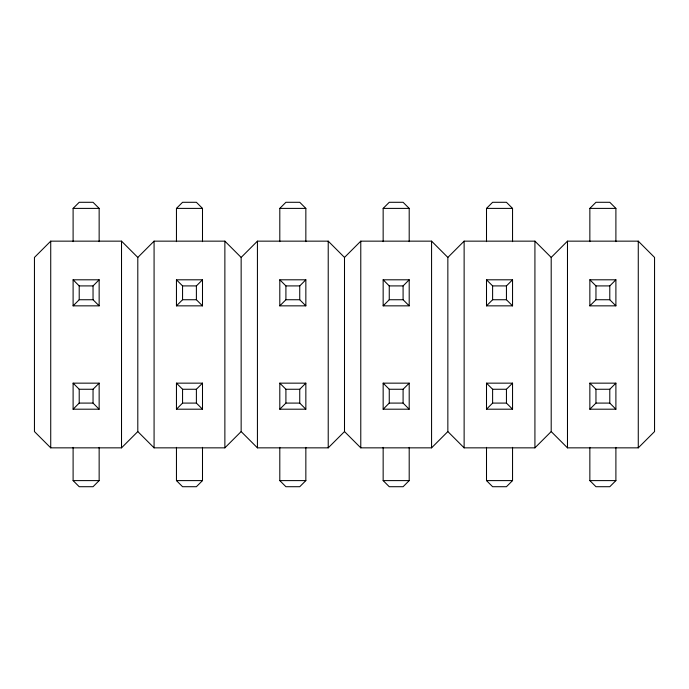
<?xml version="1.0" encoding="UTF-8"?>
<svg xmlns="http://www.w3.org/2000/svg" width="689" height="689" viewBox="0 0 689 689"><rect width="100%" height="100%" fill="white"/><g stroke="black" fill="none" stroke-linecap="round" stroke-linejoin="round"><path stroke-width="1.03" d="M73.103 241.641L73.103 208.397L79.209 202.29L93.041 202.29L99.147 208.397L99.147 241.641M50.728 241.15L34.45 257.428L34.45 431.572L50.728 447.85L121.522 447.85L137.8 431.572L137.8 257.428L121.522 241.15L50.728 241.15L50.728 447.85M73.103 305.847L79.209 299.741L93.041 299.741L99.147 305.847L73.103 305.847L73.103 279.803L99.147 279.803L99.147 305.847M73.103 279.803L79.209 285.909L93.041 285.909L99.147 279.803M176.453 241.641L176.453 208.397L182.559 202.29L196.391 202.29L202.497 208.397L202.497 241.641M137.8 257.428L154.078 241.15L224.872 241.15L241.15 257.428L241.15 431.572L224.872 447.85L154.078 447.85L137.8 431.572M73.103 409.197L79.209 403.091L93.041 403.091L99.147 409.197L99.147 383.153L73.103 383.153L73.103 409.197L99.147 409.197M93.041 403.091L93.041 389.259L99.147 383.153M176.453 305.847L182.559 299.741L182.559 285.909L176.453 279.803L202.497 279.803L202.497 305.847L176.453 305.847L176.453 279.803M182.559 285.909L196.391 285.909L202.497 279.803M279.803 241.641L279.803 208.397L285.909 202.29L299.741 202.29L305.847 208.397L305.847 241.641M241.15 257.428L257.428 241.15L328.222 241.15L344.5 257.428L344.5 431.572L328.222 447.85L257.428 447.85L241.15 431.572M99.147 447.359L99.147 480.603L93.041 486.71L79.209 486.71L73.103 480.603L73.103 447.359M176.453 409.197L182.559 403.091L196.391 403.091L202.497 409.197L202.497 383.153L176.453 383.153L176.453 409.197L202.497 409.197M176.453 383.153L182.559 389.259L196.391 389.259L202.497 383.153M279.803 305.847L285.909 299.741L285.909 285.909L279.803 279.803L305.847 279.803L305.847 305.847L279.803 305.847L279.803 279.803M285.909 285.909L299.741 285.909L305.847 279.803M383.153 241.641L383.153 208.397L389.259 202.29L403.091 202.29L409.197 208.397L409.197 241.641M344.5 257.428L360.778 241.15L431.572 241.15L447.85 257.428L447.85 431.572L464.128 447.85L534.922 447.85L551.2 431.572L551.2 257.428L567.478 241.15L638.272 241.15L654.55 257.428L654.55 431.572L638.272 447.85L567.478 447.85L551.2 431.572M202.497 447.359L202.497 480.603L196.391 486.71L182.559 486.71L176.453 480.603L176.453 447.359M279.803 409.197L285.909 403.091L299.741 403.091L305.847 409.197L279.803 409.197L279.803 383.153L305.847 383.153L305.847 409.197M279.803 383.153L285.909 389.259L299.741 389.259L305.847 383.153M383.153 305.847L389.259 299.741L403.091 299.741L409.197 305.847L383.153 305.847L383.153 279.803L409.197 279.803L409.197 305.847M383.153 279.803L389.259 285.909L403.091 285.909L409.197 279.803M486.503 241.641L486.503 208.397L492.609 202.29L506.441 202.29L512.547 208.397L512.547 241.641M447.85 257.428L464.128 241.15L534.922 241.15L551.2 257.428M305.847 447.359L305.847 480.603L299.741 486.71L285.909 486.71L279.803 480.603L279.803 447.359M383.153 409.197L389.259 403.091L403.091 403.091L409.197 409.197L409.197 383.153L383.153 383.153L383.153 409.197L409.197 409.197M383.153 383.153L389.259 389.259L403.091 389.259L409.197 383.153M486.503 305.847L492.609 299.741L492.609 285.909L486.503 279.803L486.503 305.847L512.547 305.847L512.547 279.803L486.503 279.803M512.547 305.847L506.441 299.741L506.441 285.909L512.547 279.803M589.853 241.641L589.853 208.397L595.959 202.29L609.791 202.29L615.897 208.397L615.897 241.641M344.5 431.572L360.778 447.85L431.572 447.85L447.85 431.572M409.197 447.359L409.197 480.603L403.091 486.71L389.259 486.71L383.153 480.603L383.153 447.359M486.503 409.197L492.609 403.091L492.609 389.259L486.503 383.153L512.547 383.153L512.547 409.197L486.503 409.197L486.503 383.153M492.609 389.259L506.441 389.259L512.547 383.153M589.853 305.847L595.959 299.741L595.959 285.909L589.853 279.803L589.853 305.847L615.897 305.847L615.897 279.803L589.853 279.803M615.897 305.847L609.791 299.741L609.791 285.909L615.897 279.803M512.547 447.359L512.547 480.603L506.441 486.71L492.609 486.71L486.503 480.603L486.503 447.359M589.853 409.197L595.959 403.091L595.959 389.259L589.853 383.153L589.853 409.197L615.897 409.197L615.897 383.153L589.853 383.153M615.897 409.197L609.791 403.091L609.791 389.259L615.897 383.153M615.897 447.359L615.897 480.603L609.791 486.71L595.959 486.71L589.853 480.603L589.853 447.359M73.103 208.397L99.147 208.397M176.453 208.397L202.497 208.397M279.803 208.397L305.847 208.397M383.153 208.397L409.197 208.397M486.503 208.397L512.547 208.397M589.853 208.397L615.897 208.397M492.609 285.909L506.441 285.909M595.959 285.909L609.791 285.909M182.559 299.741L196.391 299.741L202.497 305.847M285.909 299.741L299.741 299.741L305.847 305.847M492.609 299.741L506.441 299.741M595.959 299.741L609.791 299.741M73.103 383.153L79.209 389.259L93.041 389.259M595.959 389.259L609.791 389.259M492.609 403.091L506.441 403.091L512.547 409.197M595.959 403.091L609.791 403.091M73.103 480.603L99.147 480.603M176.453 480.603L202.497 480.603M279.803 480.603L305.847 480.603M383.153 480.603L409.197 480.603M486.503 480.603L512.547 480.603M589.853 480.603L615.897 480.603M638.272 241.15L638.272 447.85M567.478 241.15L567.478 447.85M534.922 241.15L534.922 447.85M506.441 389.259L506.441 403.091M464.128 241.15L464.128 447.85M431.572 241.15L431.572 447.85M403.091 285.909L403.091 299.741M403.091 389.259L403.091 403.091M389.259 285.909L389.259 299.741M389.259 389.259L389.259 403.091M360.778 241.15L360.778 447.85M328.222 241.15L328.222 447.85M299.741 285.909L299.741 299.741M299.741 389.259L299.741 403.091M285.909 389.259L285.909 403.091M257.428 241.15L257.428 447.85M224.872 241.15L224.872 447.85M196.391 285.909L196.391 299.741M196.391 389.259L196.391 403.091M182.559 389.259L182.559 403.091M154.078 241.15L154.078 447.85M121.522 241.15L121.522 447.85M93.041 285.909L93.041 299.741M79.209 285.909L79.209 299.741M79.209 389.259L79.209 403.091"/></g></svg>
